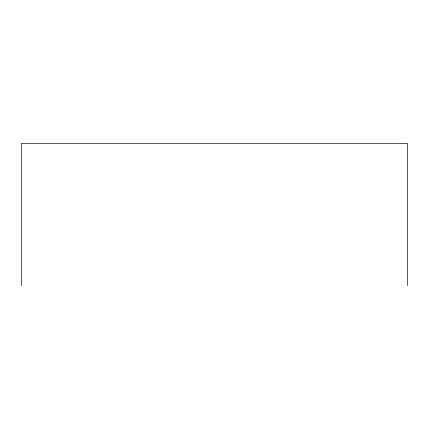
<?xml version="1.0" encoding="UTF-8"?>
<svg xmlns="http://www.w3.org/2000/svg" width="429" height="429" viewBox="0 0 429 429"><rect width="100%" height="100%" fill="white"/><g stroke="black" fill="none" stroke-linecap="round" stroke-linejoin="round"><path stroke-width="0.64" d="M407.55 285.575L407.55 143.425L21.45 143.425L21.45 285.575"/></g></svg>
